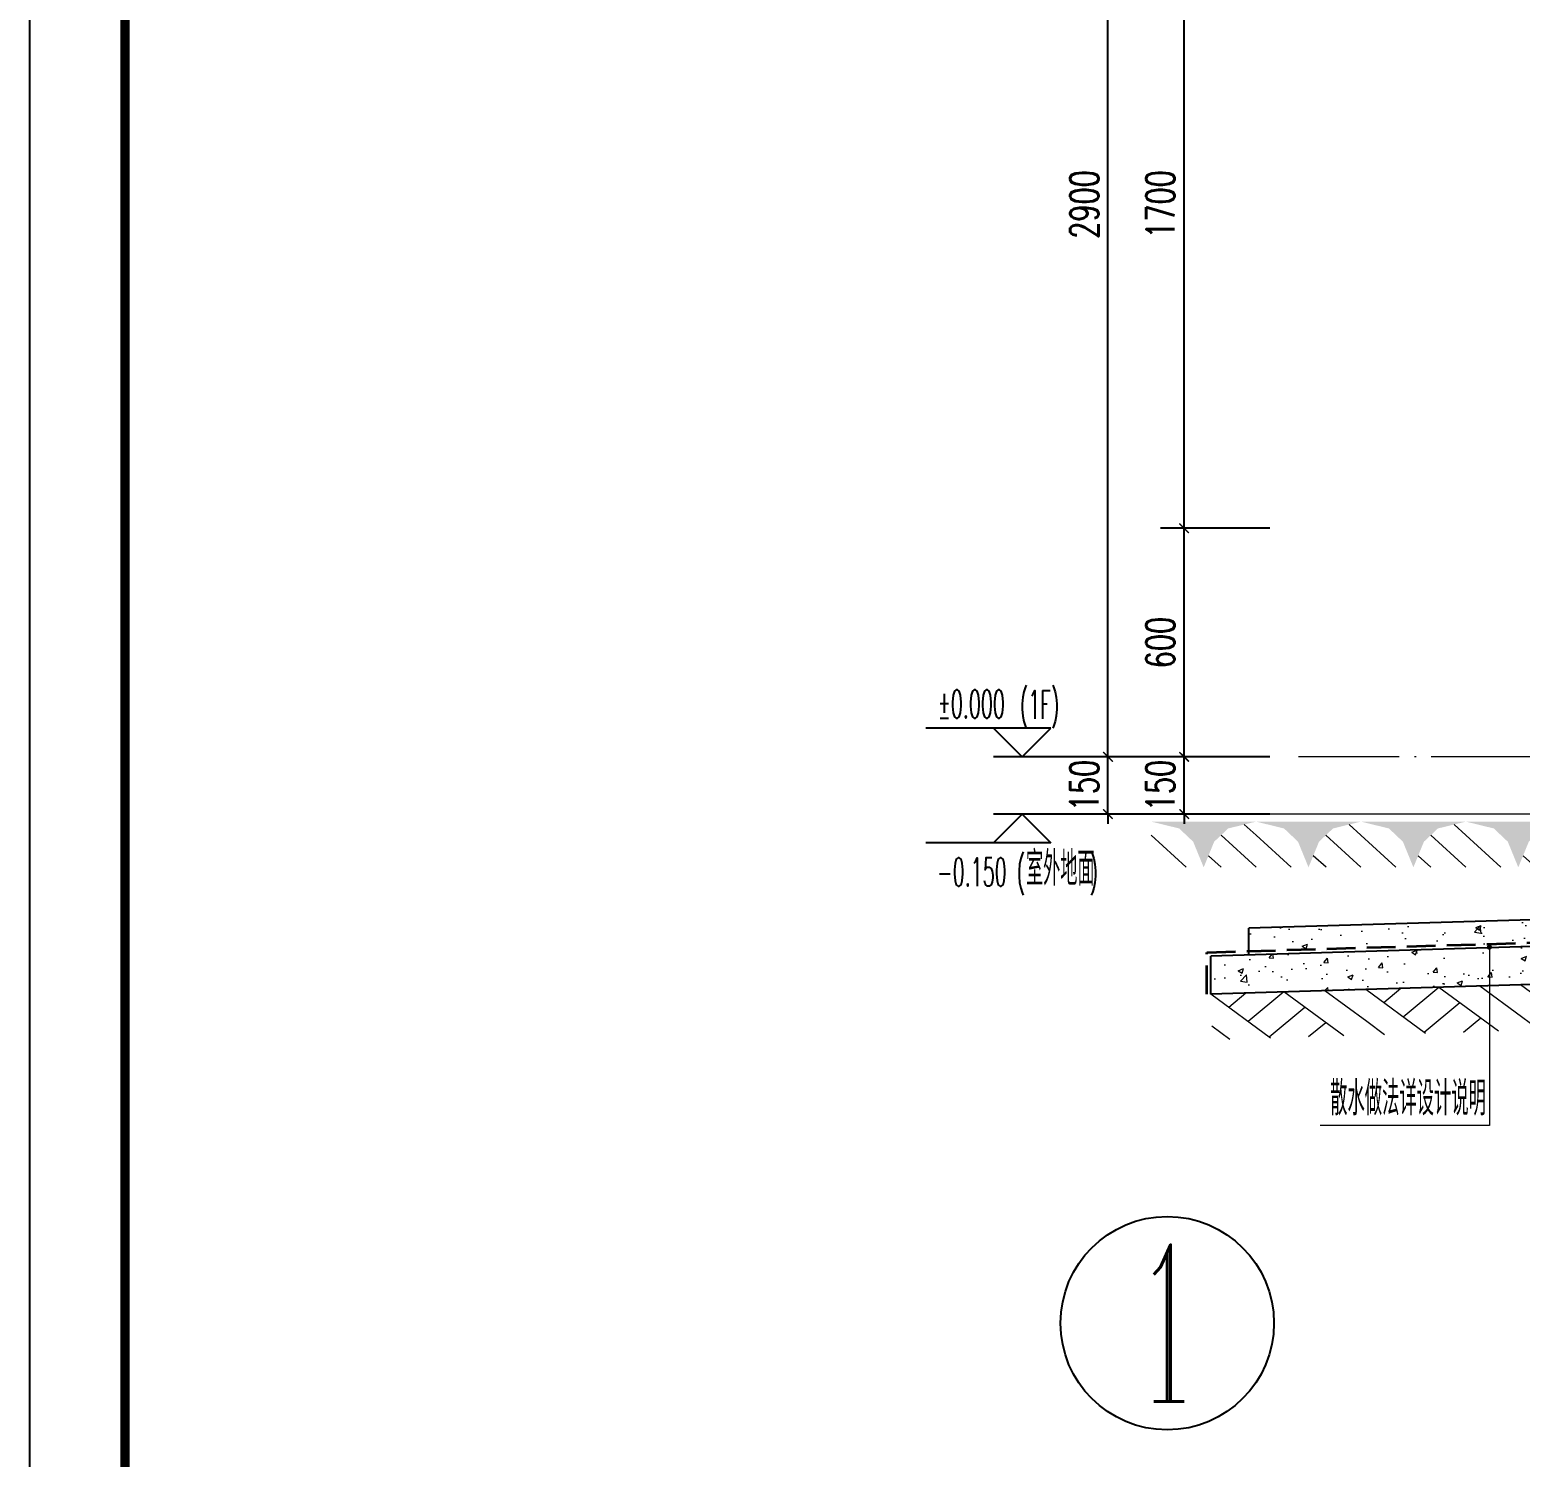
# Model space of a CAD drawing. Extents: x -668857 to 143095, y -247466 to 228182.
# Drawn here: x -8665 to -4753, y 150745 to 154492 of the extents above; entities that cross this region are included whole.
import ezdxf
from ezdxf.enums import TextEntityAlignment as Align

# ---------------------------------------------------------------- set-up
doc = ezdxf.new("R2010")
doc.units = 0
doc.header["$LTSCALE"] = 1000
doc.linetypes.add('DASH', pattern=[0.35, 0.25, -0.1])
doc.linetypes.add('DOTE', pattern=[2.42, 2, -0.2, 0.02, -0.2])
doc.layers.get('0').update_dxf_attribs({"linetype": 'CONTINUOUS'})
doc.layers.get('DEFPOINTS').update_dxf_attribs({"linetype": 'CONTINUOUS'})
for name, color, linetype in [('AXIS', 3, 'CONTINUOUS'), ('COLUMN', 4, 'CONTINUOUS'), ('DIM_ELEV', 3, 'CONTINUOUS'), ('PUB_DIM', 3, 'CONTINUOUS'), ('PUB_TEXT', 2, 'CONTINUOUS'), ('yichutu', 7, 'CONTINUOUS')]:
    doc.layers.add(name, color=color, linetype=linetype)
for name, color, linetype, lineweight in [('AXIS_TEXT', 7, 'CONTINUOUS', 20), ('DOTE', 19, 'DOTE', 9), ('图框', 9, 'CONTINUOUS', 18), ('平面-排水沟', 86, 'CONTINUOUS', 15), ('立面-中轮廓线', 30, 'CONTINUOUS', 35), ('粉刷', 251, 'CONTINUOUS', 9)]:
    doc.layers.add(name, color=color, linetype=linetype, lineweight=lineweight)
doc.styles.add('_TCH_AXIS', font='COMPLEX', dxfattribs={"bigfont": 'GBCBIG'})
doc.styles.add('_TCH_DIM', font='SIMPLEX.shx', dxfattribs={"width": 0.7, "bigfont": 'GBCBIG.shx'})
doc.styles.add('_TCH_DIM_T3', font='SIMPLEX', dxfattribs={"width": 0.705882, "bigfont": 'GBCBIG'})
doc.styles.add('DIM_FONT_T3', font='SIMPLEX', dxfattribs={"width": 0.705882, "bigfont": 'GBCBIG'})
doc.dimstyles.new('_TCH_ARCH&&25', dxfattribs={"dimtxt": 74.375, "dimasz": 25, "dimexe": 62.5, "dimexo": 75, "dimgap": 25, "dimtad": 1, "dimdec": 0, "dimzin": 0, "dimdsep": 46, "dimtxsty": '_TCH_DIM_T3', "dimblk": 'ARCHTICK', "dimcen": 0.09, "dimclrt": 7, "dimazin": 0, "dimtfac": 1, "dimtdec": 0, "dimtix": 1, "dimtmove": 2, "dimatfit": 3, "dimldrblk": 'ARCHTICK', "dimfxl": 0, "dimtolj": 1, "dimtzin": 0, "dimarcsym": 0})
pattern_1 = [(50, (28072.99, 249033.25), (143.452037, -12.550427), [15, -165]), (355, (28072.99, 249033.25), (-27.750267, 150.438427), [12, -132]), (100.4514, (28084.94, 249032.2), (115.701876, 137.88791), [12.74804, -140.22842]), (46.1842, (28072.99, 249073.25), (213.44821, -33.1038), [22.5, -247.5]), (96.6356, (28090.77, 249070.5), (186.93254, 194.82357), [19.12206, -210.3426]), (351.1842, (28072.99, 249073.25), (186.93239, 194.82372), [18, -198]), (21, (28092.99, 249063.25), (119.38141, -80.52378), [15, -165]), (326, (28092.99, 249063.25), (48.663066, 145.03001), [12, -132]), (71.4514, (28102.93, 249056.54), (168.044526, 64.5061), [12.74804, -140.22842]), (37.5, (28072.986, 249033.25), (2.431971, 66.578771), [0, -130.4, 0, -134, 0, -132.5]), (7.5, (28072.986, 249033.25), (52.613907, 78.882342), [0, -76.4, 0, -127.4, 0, -50.5]), (327.5, (28028.386, 249033.25), (106.764487, -4.510974), [0, -50, 0, -156, 0, -207]), (317.5, (28008.39, 249033.25), (116.637234, 20.020996), [0, -65, 0, -103.6, 0, -147])]

# ---------------------------------------------------------------- blocks, each defined once
blk = doc.blocks.new('$LINEPAT$素土夯实')
at = {"color": 0}
for p, q in [((0, -210), (210, 0)), ((120, -300), (420, 0)), ((420, 0), (607.5, -187.5)), ((495, -300), (795, 0)), ((615, 0), (705, -90)), ((315, -105), (502.5, -292.5)), ((210, -210), (300, -300)), ((705, -300), (795, -210))]:
    blk.add_line(p, q, dxfattribs=at)
blk = doc.blocks.new('$LinePat$自然土壤')
at = {"color": 0}
for p, q in [((0, -90), (71, -19)), ((0, -300), (210.7, -89.3)), ((420, -300), (630, -90)), ((210, -300), (286.4, -223.6))]:
    blk.add_line(p, q, dxfattribs=at)
for points in [[(0, 0), (630, 0), (168, -45), (462, -45)], [(168, -45), (462, -45), (252, -132), (378, -132)], [(252, -132), (378, -132), (315, -300)]]:
    blk.add_solid(points, dxfattribs=at)
blk = doc.blocks.new('sanshui')
at = {"layer": '粉刷'}
h = blk.add_hatch(dxfattribs=at)
h.set_pattern_fill('混凝土', color=256, scale=20)
h.set_pattern_definition(pattern_1)
edge = h.paths.add_edge_path()
edge.add_line((346317.8, 427329.6), (346257.8, 427329.6))
edge.add_line((346257.8, 427329.6), (346257.8, 427160.3))
edge.add_arc((346157.8, 427160.3), 100, 271.7184, 360, ccw=False)
edge.add_line((346160.8, 427060.3), (345137.8, 427029.6))
edge.add_line((345137.8, 427029.6), (345137.8, 426969.6))
edge.add_line((345137.8, 426969.6), (346317.8, 427005))
edge.add_line((346317.8, 427005), (346317.8, 427329.6))
h = blk.add_hatch(dxfattribs=at)
h.set_pattern_fill('混凝土', color=256, scale=20)
h.set_pattern_definition(pattern_1)
h.paths.add_polyline_path([(346337.8, 426895.6), (346337.8, 426995.6), (345037.8, 426956.6), (345037.8, 426856.6)])
at = {"layer": 'COLUMN'}
for p, q in [((346257.8, 427329.6), (346317.8, 427329.6)), ((346257.8, 427160.3), (346257.8, 427329.6)), ((346317.8, 426995), (346317.8, 427329.6)), ((346160.8, 427060.3), (345137.8, 427029.6)), ((345137.8, 426959.6), (345137.8, 427029.6)), ((346338.1, 426995.6), (345037.8, 426956.6)), ((345037.8, 426856.6), (345037.8, 426956.6)), ((346338.1, 426895.6), (345037.8, 426856.6))]:
    blk.add_line(p, q, dxfattribs=at)
blk.add_arc((346157.8, 427160.3), 100, 271.7184, 0, dxfattribs=at)
at = {"layer": '立面-中轮廓线', "linetype": 'DASH', "ltscale": 0.3}
blk.add_lwpolyline([(345027.8, 426856.6), (345027.8, 426966.3), (346317.8, 427005)], dxfattribs=at)
at = {"layer": '粉刷'}
blk.add_line((344881.5, 427329.6), (346257.8, 427329.6), dxfattribs=at)
at = {"layer": '粉刷', "yscale": 0.4, "zscale": 0.4}
for name, p, xscale, rotation in [('$LinePat$自然土壤', (345156.8, 427309.6), -0.4369306507241237, 359.9999999999903), ('$LinePat$自然土壤', (345432, 427309.6), -0.4369306507241237, 359.9999999999903), ('$LinePat$自然土壤', (345707.3, 427309.6), -0.4369306507241237, 359.9999999999903), ('$LinePat$自然土壤', (345982.6, 427309.6), -0.4369306507241237, 359.9999999999903), ('$LinePat$自然土壤', (346257.8, 427309.6), -0.4369306507241237, 359.9999999999903), ('$LINEPAT$素土夯实', (345851.2, 426881), -0.5117605352322558, 1.718358001643932), ('$LINEPAT$素土夯实', (346257.8, 426893.2), -0.5117605352322558, 1.718358001643932), ('$LINEPAT$素土夯实', (345444.5, 426868.8), -0.5117605352322558, 1.718358001643932)]:
    blk.add_blockref(name, p, dxfattribs=dict(at, xscale=xscale, rotation=rotation))
blk = doc.blocks.new('GFDDDDRG')
at = {"layer": '图框'}
blk.add_lwpolyline([(923309.8, -107437), (923309.8, -159999.5), (893609.8, -159999.5), (893609.8, -107437)], close=True, dxfattribs=at)
blk.add_lwpolyline([(923309.8, -107437), (923309.8, -159999.5), (893609.8, -159999.5), (893609.8, -107437)], close=True, dxfattribs=at)
at = {"layer": '图框', "const_width": 50}
blk.add_lwpolyline([(894109.8, -159499.5), (922809.8, -159499.5), (922809.8, -108687), (894109.8, -108687)], close=True, dxfattribs=at)
blk = doc.blocks.new('yct-1051-594-26275-14850-25-1002.0')
at = {"layer": 'yichutu', "color": 7}
blk.add_lwpolyline([(0, 0), (0, 14850), (26275, 14850), (26275, 0)], close=True, dxfattribs=at)
blk = doc.blocks.new('_ArchTick')
at = {"color": 0, "linetype": 'ByBlock', "const_width": 0.15}
blk.add_lwpolyline([(-0.5, -0.5), (0.5, 0.5)], dxfattribs=at)
blk = doc.blocks.new('*D3090')
at = {"layer": 'DEFPOINTS', "color": 0}
for p in [(-5634.9, 152583.2), (-5334.9, 152583.2), (-5334.9, 152432.8)]:
    blk.add_point(p, dxfattribs=at)
at = {"layer": 'PUB_DIM', "color": 0, "lineweight": -2}
for p, q in [((-5634.9, 152583.2), (-5634.9, 152608.2)), ((-5409.9, 152583.2), (-5697.4, 152583.2)), ((-5634.9, 152432.8), (-5634.9, 152583.2)), ((-5409.9, 152432.8), (-5697.4, 152432.8)), ((-5634.9, 152432.8), (-5634.9, 152407.8))]:
    blk.add_line(p, q, dxfattribs=at)
at = {"layer": 'PUB_DIM', "color": 0, "lineweight": -2, "xscale": 25, "yscale": 25, "zscale": 25}
for p, rotation in [((-5634.9, 152583.2), 270), ((-5634.9, 152432.8), 90)]:
    blk.add_blockref('_ArchTick', p, dxfattribs=dict(at, rotation=rotation))
at = {"layer": 'PUB_DIM', "color": 7, "insert": (-5697.1, 152508), "char_height": 74.38, "attachment_point": 5, "rotation": 90, "style": '_TCH_DIM_T3'}
blk.add_mtext('\\A1;150', dxfattribs=at)
blk = doc.blocks.new('*D3091')
at = {"layer": 'DEFPOINTS', "color": 0}
for p in [(-5634.9, 153183.2), (-5334.9, 153183.2), (-5334.9, 152583.2)]:
    blk.add_point(p, dxfattribs=at)
at = {"layer": 'PUB_DIM', "color": 0, "lineweight": -2}
for p, q in [((-5409.9, 153183.2), (-5697.4, 153183.2)), ((-5634.9, 152583.2), (-5634.9, 153183.2)), ((-5409.9, 152583.2), (-5697.4, 152583.2))]:
    blk.add_line(p, q, dxfattribs=at)
at = {"layer": 'PUB_DIM', "color": 0, "lineweight": -2, "xscale": 25, "yscale": 25, "zscale": 25}
for p, rotation in [((-5634.9, 153183.2), 90), ((-5634.9, 152583.2), 270)]:
    blk.add_blockref('_ArchTick', p, dxfattribs=dict(at, rotation=rotation))
at = {"layer": 'PUB_DIM', "color": 7, "insert": (-5697.1, 152883.2), "char_height": 74.38, "attachment_point": 5, "rotation": 90, "style": '_TCH_DIM_T3'}
blk.add_mtext('\\A1;600', dxfattribs=at)
blk = doc.blocks.new('*D3092')
at = {"layer": 'DEFPOINTS', "color": 0}
for p in [(-5634.9, 154883.2), (-5334.9, 154883.2), (-5334.9, 153183.2)]:
    blk.add_point(p, dxfattribs=at)
at = {"layer": 'PUB_DIM', "color": 0, "lineweight": -2}
for p, q in [((-5409.9, 154883.2), (-5697.4, 154883.2)), ((-5634.9, 153183.2), (-5634.9, 154883.2)), ((-5409.9, 153183.2), (-5697.4, 153183.2))]:
    blk.add_line(p, q, dxfattribs=at)
at = {"layer": 'PUB_DIM', "color": 0, "lineweight": -2, "xscale": 25, "yscale": 25, "zscale": 25}
for p, rotation in [((-5634.9, 154883.2), 90), ((-5634.9, 153183.2), 270)]:
    blk.add_blockref('_ArchTick', p, dxfattribs=dict(at, rotation=rotation))
at = {"layer": 'PUB_DIM', "color": 7, "insert": (-5697.1, 154033.2), "char_height": 74.38, "attachment_point": 5, "rotation": 90, "style": '_TCH_DIM_T3'}
blk.add_mtext('\\A1;1700', dxfattribs=at)
blk = doc.blocks.new('*D3107')
at = {"layer": 'DEFPOINTS', "color": 0}
for p in [(-5834.9, 152583.2), (-5334.9, 152583.2), (-5334.9, 152432.8)]:
    blk.add_point(p, dxfattribs=at)
at = {"layer": 'PUB_DIM', "color": 0, "lineweight": -2}
for p, q in [((-5834.9, 152583.2), (-5834.9, 152608.2)), ((-5409.9, 152583.2), (-5897.4, 152583.2)), ((-5834.9, 152432.8), (-5834.9, 152583.2)), ((-5409.9, 152432.8), (-5897.4, 152432.8)), ((-5834.9, 152432.8), (-5834.9, 152407.8))]:
    blk.add_line(p, q, dxfattribs=at)
at = {"layer": 'PUB_DIM', "color": 0, "lineweight": -2, "xscale": 25, "yscale": 25, "zscale": 25}
for p, rotation in [((-5834.9, 152583.2), 270), ((-5834.9, 152432.8), 90)]:
    blk.add_blockref('_ArchTick', p, dxfattribs=dict(at, rotation=rotation))
at = {"layer": 'PUB_DIM', "color": 7, "insert": (-5897.1, 152508), "char_height": 74.38, "attachment_point": 5, "rotation": 90, "style": '_TCH_DIM_T3'}
blk.add_mtext('\\A1;150', dxfattribs=at)
blk = doc.blocks.new('*D3108')
at = {"layer": 'DEFPOINTS', "color": 0}
for p in [(-5834.9, 155483.2), (-5334.9, 155483.2), (-5334.9, 152583.2)]:
    blk.add_point(p, dxfattribs=at)
at = {"layer": 'PUB_DIM', "color": 0, "lineweight": -2}
for p, q in [((-5409.9, 155483.2), (-5897.4, 155483.2)), ((-5834.9, 152583.2), (-5834.9, 155483.2)), ((-5409.9, 152583.2), (-5897.4, 152583.2))]:
    blk.add_line(p, q, dxfattribs=at)
at = {"layer": 'PUB_DIM', "color": 0, "lineweight": -2, "xscale": 25, "yscale": 25, "zscale": 25}
for p, rotation in [((-5834.9, 155483.2), 90), ((-5834.9, 152583.2), 270)]:
    blk.add_blockref('_ArchTick', p, dxfattribs=dict(at, rotation=rotation))
at = {"layer": 'PUB_DIM', "color": 7, "insert": (-5897.1, 154033.2), "char_height": 74.38, "attachment_point": 5, "rotation": 90, "style": '_TCH_DIM_T3'}
blk.add_mtext('\\A1;2900', dxfattribs=at)

msp = doc.modelspace()

# ---------------------------------------------------------------- linework, layer by layer
at = {"layer": 'AXIS', "color": 6}
msp.add_circle((-5679.36, 151096.65), 280, dxfattribs=at)
at = {"layer": 'DIM_ELEV'}
for p, q in [((-5984.94, 152658.23), (-6312.94, 152658.23)), ((-6059.94, 152583.23), (-6134.94, 152658.23)), ((-6059.94, 152583.23), (-5984.94, 152658.23)), ((-5634.94, 152583.23), (-6134.94, 152583.23)), ((-6059.94, 152432.76), (-6134.94, 152357.76)), ((-5634.94, 152432.76), (-6134.94, 152432.76)), ((-6059.94, 152432.76), (-5984.94, 152357.76)), ((-5984.94, 152357.76), (-6312.94, 152357.76))]:
    msp.add_line(p, q, dxfattribs=at)
at = {"layer": 'DOTE', "color": 1, "linetype": 'DOTE', "ltscale": 0.2}
msp.add_line((-2166.22, 152583.23), (-5334.94, 152583.23), dxfattribs=at)
at = {"layer": '平面-排水沟'}
for p, q in [((-4833.77, 152083.63), (-4833.77, 151615.79)), ((-4833.77, 151615.79), (-5277.9, 151615.79))]:
    msp.add_line(p, q, dxfattribs=at)
at = {"layer": '平面-排水沟', "const_width": 6.67}
msp.add_lwpolyline([(-4833.77, 152086.97, 1), (-4833.77, 152080.3, 1)], format="xyb", close=True, dxfattribs=at)

# ---------------------------------------------------------------- block references
at = {"xscale": 0.5, "yscale": 0.5, "zscale": 0.5}
msp.add_blockref('GFDDDDRG', (-455469.74, 227309.73), dxfattribs=at)
msp.add_blockref('sanshui', (-350602.87, -274896.41))
at = {"layer": 'yichutu', "rotation": 270}
msp.add_blockref('yct-1051-594-26275-14850-25-1002.0', (-8664.85, 173591.25), dxfattribs=at)

# ---------------------------------------------------------------- texts
at = {"layer": 'AXIS_TEXT', "color": 6, "style": '_TCH_AXIS'}
msp.add_text('1', height=411.78, dxfattribs=at).set_placement((-5767.6, 150890.76), (-5591.12, 150890.76), align=Align.FIT)
at = {"layer": 'PUB_TEXT'}
for s, height, style, width, p in [('(1F)', 74.375, '_TCH_DIM', 0.494118, (-6066.57, 152683.25)), ('%%P0.000', 74.375, '_TCH_DIM', 0.494118, (-6281.94, 152684.48)), ('(', 74.38, '_TCH_DIM', 0.494118, (-6074.62, 152245.23)), ('室外地面', 89.362, '_TCH_DIM', 0.7, (-6050.12, 152245.23)), (')', 74.38, '_TCH_DIM', 0.494118, (-5883.31, 152245.23)), ('-0.150', 74.375, '_TCH_DIM', 0.494118, (-6283.34, 152244.01)), ('散水做法详设计说明', 89.362, 'DIM_FONT_T3', 0.705882, (-5251.65, 151642.04))]:
    msp.add_text(s, height=height, dxfattribs=dict(at, style=style, width=width)).set_placement(p)

# ---------------------------------------------------------------- dimensions: what is measured, and where the dimension line sits
at = {"layer": 'PUB_DIM'}
for p1, p2, distance, picture, middle in [((-5334.94, 152583.23), (-5334.94, 155483.23), 500, '*D3108', (-5897.13, 154033.23)), ((-5334.94, 153183.23), (-5334.94, 154883.23), 300, '*D3092', (-5697.13, 154033.23)), ((-5334.94, 152583.23), (-5334.94, 153183.23), 300, '*D3091', (-5697.13, 152883.23)), ((-5334.94, 152432.76), (-5334.94, 152583.23), 500, '*D3107', (-5897.13, 152507.99)), ((-5334.94, 152432.76), (-5334.94, 152583.23), 300, '*D3090', (-5697.13, 152507.99))]:
    dim = msp.add_aligned_dim(p1=p1, p2=p2, distance=distance, dimstyle='_TCH_ARCH&&25', dxfattribs=at)
    dim.commit()
    dim.dimension.update_dxf_attribs({"geometry": picture, "text_midpoint": middle})

doc.saveas('drawing.dxf')
